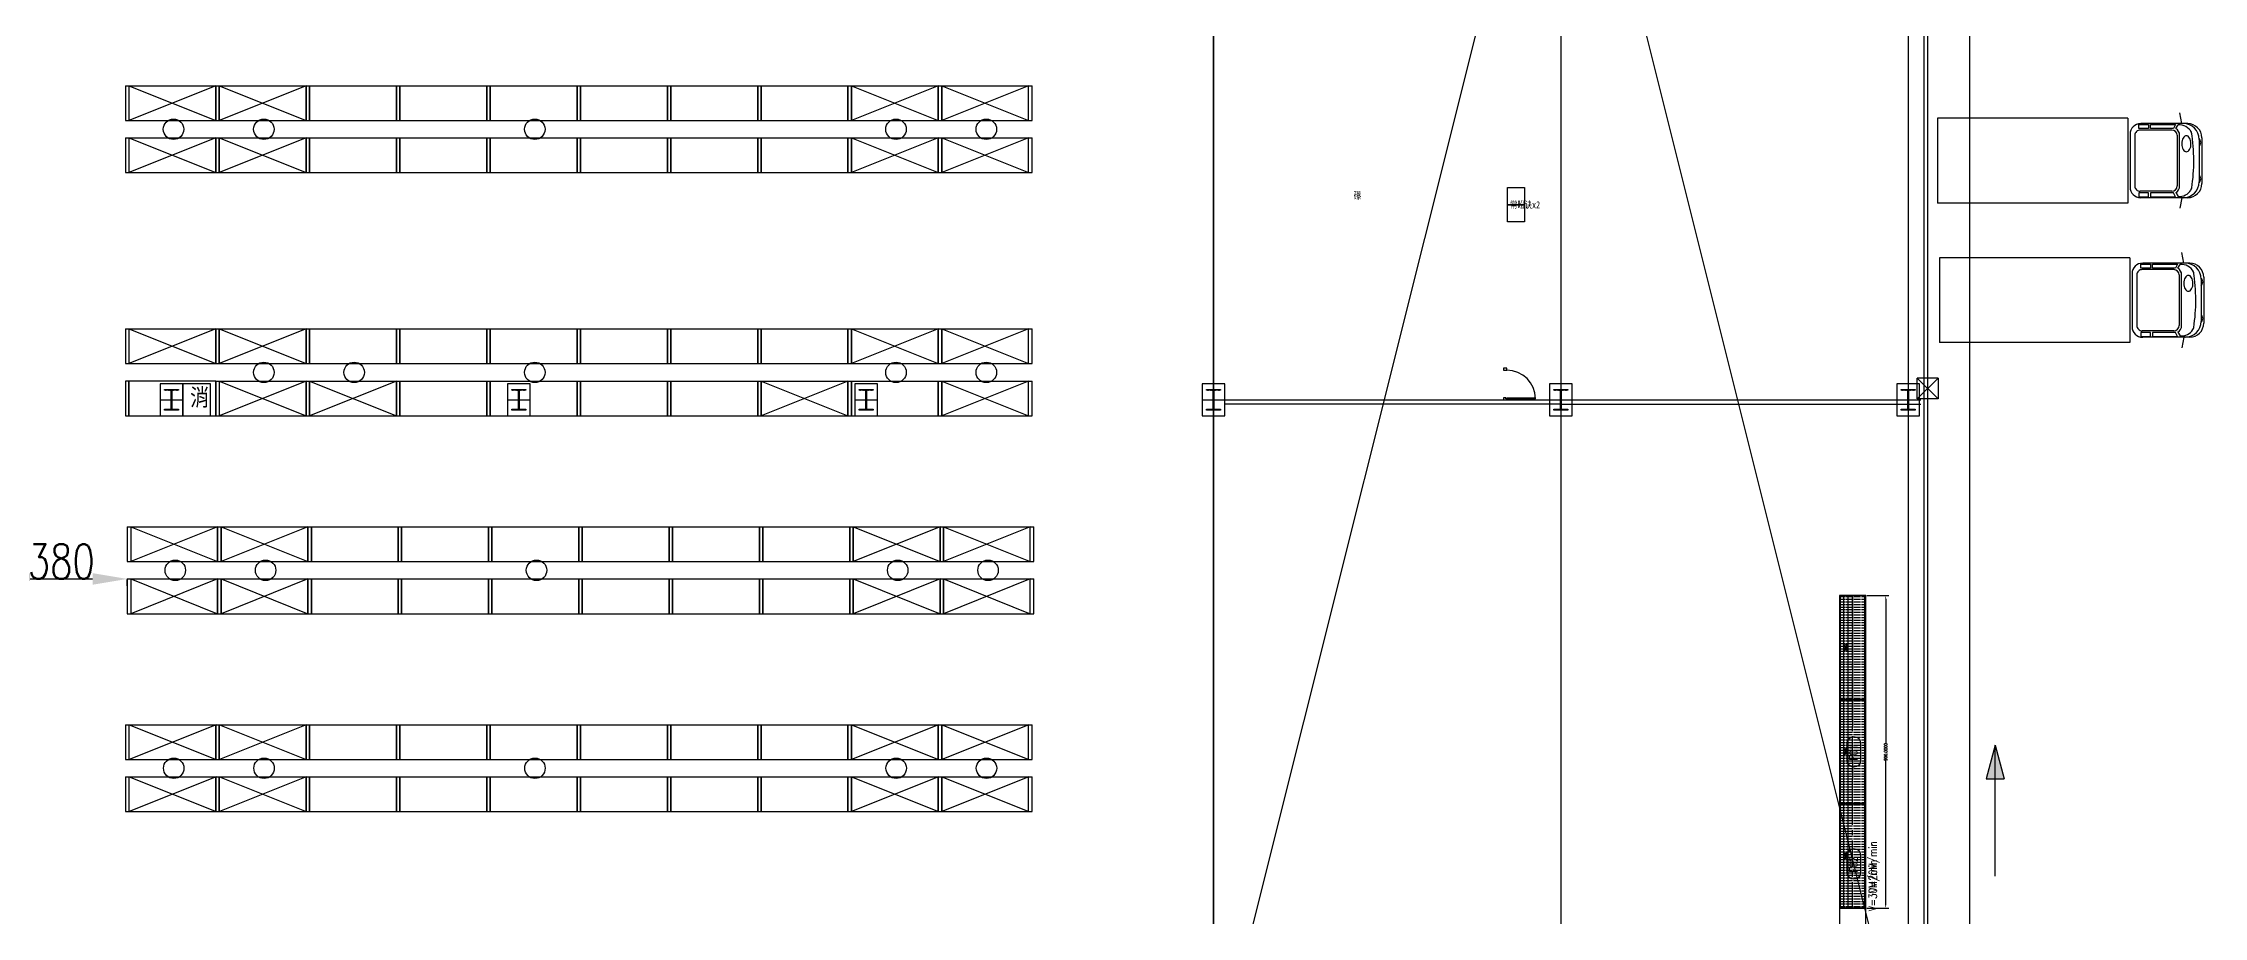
# Model space of a CAD drawing. Extents: x -40736 to 367926, y -65544 to 37405.
# Drawn here: x 355022 to 361242, y -41165 to -38649 of the extents above; entities that cross this region are included whole.
import ezdxf
from ezdxf.enums import TextEntityAlignment as Align

# ---------------------------------------------------------------- set-up
doc = ezdxf.new("R2010")
doc.units = 0
doc.header["$LTSCALE"] = 600
doc.header["$MEASUREMENT"] = 0
doc.linetypes.add('CENTER', pattern=[2, 1.25, -0.25, 0.25, -0.25])
doc.linetypes.add('HIDDEN2', pattern=[0.1875, 0.125, -0.0625])
doc.layers.get('0').update_dxf_attribs({"linetype": 'CONTINUOUS'})
doc.layers.get('DEFPOINTS').update_dxf_attribs({"linetype": 'CONTINUOUS'})
for name, color, linetype in [('0-CV-DIM', 3, 'CONTINUOUS'), ('0-DC_Line', 142, 'CONTINUOUS'), ('0-機台細部', 7, 'CONTINUOUS'), ('0-機號', 4, 'CONTINUOUS'), ('0-滾筒細部', 3, 'CONTINUOUS'), ('1', 1, 'CONTINUOUS'), ('C2', 2, 'CONTINUOUS'), ('C6', 6, 'CONTINUOUS'), ('C7', 7, 'CONTINUOUS'), ('CAR', 3, 'CONTINUOUS'), ('DE-DOOR', 5, 'CONTINUOUS'), ('DOOR', 7, 'CONTINUOUS'), ('F5', 3, 'CONTINUOUS'), ('底圖', 253, 'CONTINUOUS'), ('消防箱', 121, 'CONTINUOUS'), ('重型货架', 5, 'CONTINUOUS')]:
    doc.layers.add(name, color=color, linetype=linetype)
doc.styles.add('asd', font='KAIU.TTF', dxfattribs={"width": 0.8})
doc.styles.get("Standard").update_dxf_attribs({"font": 'txt.shx', "width": 0.75, "bigfont": 'chineset.shx'})
doc.dimstyles.new('a', dxfattribs={"dimtxt": 100, "dimasz": 100, "dimexe": 1.25, "dimexo": 20, "dimtad": 1, "dimdec": 0, "dimdsep": 46, "dimtxsty": 'Standard', "dimcen": 2.5, "dimclrd": 3, "dimclre": 3, "dimclrt": 1, "dimadec": 0, "dimazin": 0, "dimtfac": 1, "dimtdec": 0, "dimtmove": 0, "dimatfit": 3, "dimfxl": 0, "dimarcsym": 0})
doc.dimstyles.get("Standard").update_dxf_attribs({"dimtxt": 0.18, "dimasz": 0.18, "dimexe": 0.18, "dimexo": 0.0625, "dimgap": 0.09, "dimtad": 0, "dimtih": 1, "dimtoh": 1, "dimdec": 4, "dimzin": 0, "dimdsep": 46, "dimtxsty": 'Standard', "dimcen": 0.09, "dimadec": 0, "dimazin": 0, "dimtfac": 1, "dimtdec": 4, "dimtofl": 0, "dimtmove": 0, "dimatfit": 3, "dimfxl": 0, "dimtolj": 1, "dimtzin": 0, "dimarcsym": 0})

# ---------------------------------------------------------------- blocks, each defined once
blk = doc.blocks.new('roller_FF')
at = {"color": 1, "linetype": 'CENTER', "ltscale": 0.1}
blk.add_line((0, -350), (0, 350), dxfattribs=at)
blk = doc.blocks.new('*D93')
at = {"layer": '0-滾筒細部', "color": 0, "lineweight": -2}
for p, q in [((0, 360), (0, 120)), ((2970, 140), (30, 140)), ((3000, 360), (3000, 120))]:
    blk.add_line(p, q, dxfattribs=at)
at = {"layer": '0-滾筒細部', "color": 0}
for points in [[(30, 145), (30, 135), (0, 140)], [(2970, 145), (2970, 135), (3000, 140)]]:
    blk.add_solid(points, dxfattribs=at)
at = {"layer": 'DEFPOINTS', "color": 0}
for p in [(0, 380), (0, 140), (3000, 380)]:
    blk.add_point(p, dxfattribs=at)
at = {"layer": '0-滾筒細部', "color": 0, "insert": (1500, 192), "char_height": 64, "attachment_point": 5}
blk.add_mtext('\\A1;3000', dxfattribs=at)
blk = doc.blocks.new('*D527')
at = {"layer": '0-CV-DIM', "color": 0, "lineweight": -2}
for p, q in [((16103.2, 14188), (16166.4, 14188)), ((16157.4, 14179), (16157.4, 13762.7)), ((16157.4, 13297), (16157.4, 13713.2)), ((16103.2, 13288), (16166.4, 13288))]:
    blk.add_line(p, q, dxfattribs=at)
at = {"layer": '0-CV-DIM', "color": 0}
for points in [[(16155.9, 14179), (16158.9, 14179), (16157.4, 14188)], [(16155.9, 13297), (16158.9, 13297), (16157.4, 13288)]]:
    blk.add_solid(points, dxfattribs=at)
at = {"layer": 'DEFPOINTS', "color": 0}
for p in [(16100.1, 14188), (16157.4, 14188), (16100.1, 13288)]:
    blk.add_point(p, dxfattribs=at)
at = {"layer": '0-CV-DIM', "color": 0, "insert": (16157.4, 13738), "char_height": 9, "attachment_point": 5, "rotation": 90}
blk.add_mtext('\\A1;900.0000', dxfattribs=at)
blk = doc.blocks.new('A$C280033E6')
at = {"layer": '重型货架', "linetype": 'Continuous'}
for p, q in [((-1, 100), (269, 100)), ((-1, 100), (-1, 0)), ((9, 100), (9, 0)), ((259, 0), (259, 100)), ((269, 0), (269, 100)), ((-1, 0), (269, 0))]:
    blk.add_line(p, q, dxfattribs=at)
blk = doc.blocks.new('PCAR1', base_point=(216.6, 1624.6))
at = {"layer": 'CAR'}
for p, q in [((216.6, 1624.6), (351.9, 1624.6)), ((233.6, 1624.6), (239, 1655.2)), ((250.7, 1610.1), (244.2, 1620.8)), ((323.3, 1622.1), (251.5, 1622.1)), ((251.5, 1622.1), (257, 1610.5)), ((323.3, 1610.5), (323.3, 1622.1)), ((356.8, 1622.1), (329, 1622.1)), ((329, 1622.1), (329, 1610.5)), ((356.8, 1610.5), (356.8, 1622.1)), ((388.5, 1396), (388.5, 1639.9)), ((388.5, 1639.9), (937.1, 1639.9)), ((937.1, 1396), (937.1, 1639.9)), ((175.9, 1451.9), (175.9, 1584)), ((183.6, 1457), (183.6, 1578.9)), ((240, 1591.3), (240, 1444.6)), ((246.8, 1445), (246.8, 1590.9)), ((257, 1610.5), (323.3, 1610.5)), ((262, 1606.2), (353.5, 1606.2)), ((329, 1610.5), (356.8, 1610.5)), ((368.7, 1445), (368.7, 1590.9)), ((382.3, 1441.8), (382.3, 1594.2)), ((216.6, 1411.3), (351.9, 1411.3)), ((233.6, 1411.3), (239, 1380.7)), ((250.7, 1425.8), (244.2, 1415.1)), ((251.5, 1413.8), (257, 1425.4)), ((323.3, 1413.8), (251.5, 1413.8)), ((257, 1425.4), (323.3, 1425.4)), ((262, 1429.7), (353.5, 1429.7)), ((323.3, 1425.4), (323.3, 1413.8)), ((329, 1413.8), (329, 1425.4)), ((329, 1425.4), (356.8, 1425.4)), ((356.8, 1413.8), (329, 1413.8)), ((356.8, 1425.4), (356.8, 1413.8)), ((388.5, 1396), (937.1, 1396))]:
    blk.add_line(p, q, dxfattribs=at)
blk.add_lwpolyline([(220.2, 1492.3, 0.15854), (215.6, 1490.8, 0.106465), (210.9, 1485.5, 0.07162), (207.9, 1477.7, 0.071565), (207.1, 1469.3, 0.057969), (208.2, 1460.1, 0.07162), (210.9, 1453.1, 0.106465), (215.6, 1447.9, 0.15854), (220.2, 1446.4, 0.15854), (224.7, 1447.9, 0.106465), (229.4, 1453.1, 0.07162), (232.2, 1460.1, 0.057969), (233.2, 1469.3, 0.057969), (232.2, 1478.5, 0.07162), (229.4, 1485.5, 0.106465), (224.7, 1490.8, 0.15854)], format="xyb", close=True, dxfattribs=at)
for centre, radius, start, end in [((216.6, 1584), 40.6, 90, 180), ((229.3, 1578.9), 45.7, 90, 180), ((240.9, 1580.7), 40.2, 85.22777, 147.20963), ((351.9, 1594.2), 30.5, 0, 90), ((194.4, 1570.5), 15.3, 134.48711, 225.15619), ((725.7, 1518), 526.7, 171.42257, 188.89184), ((219.9, 1594.2), 15.2, 147.20963, 171.42257), ((262, 1590.9), 22.3, 120.70749, 180), ((262, 1590.9), 15.2, 90, 180), ((353.5, 1590.9), 15.2, 0, 90), ((216.6, 1451.9), 40.6, 180, 270), ((194.4, 1465.4), 15.3, 134.84381, 225.51289), ((229.3, 1457), 45.7, 180, 270), ((219.9, 1441.7), 15.2, 188.57743, 212.79037), ((240.9, 1455.2), 40.2, 207.63682, 274.77223), ((262, 1445), 22.3, 180, 239.29251), ((262, 1445), 15.2, 180, 270), ((351.9, 1441.8), 30.5, 270, 0), ((353.5, 1445), 15.2, 270, 0.00001)]:
    blk.add_arc(centre, radius, start, end, dxfattribs=at)
blk = doc.blocks.new('*X413')
at = {"layer": 'C6', "color": 0}
for p, q in [((11763.7, 29453.8), (11764.5, 29454.6)), ((11763.7, 29452.9), (11765.3, 29454.6)), ((11764.6, 29452.1), (11767.1, 29454.6)), ((11765.5, 29452.1), (11768, 29454.6)), ((11767.3, 29452.1), (11769.8, 29454.6)), ((11768.1, 29452.1), (11770.6, 29454.6)), ((11769.9, 29452.1), (11772.4, 29454.6)), ((11770.8, 29452.1), (11773.3, 29454.6)), ((11772.6, 29452.1), (11775.1, 29454.6)), ((11773.4, 29452.1), (11775.9, 29454.6)), ((11775.2, 29452.1), (11777.7, 29454.6)), ((11776.1, 29452.1), (11778.6, 29454.6)), ((11777.9, 29452.1), (11780.4, 29454.6)), ((11778.7, 29452.1), (11781.2, 29454.6)), ((11780.5, 29452.1), (11783, 29454.6)), ((11781.4, 29452.1), (11783.9, 29454.6)), ((11782.9, 29451.8), (11785.7, 29454.6)), ((11782.9, 29450.9), (11786.5, 29454.6)), ((11782.9, 29449.1), (11784.5, 29450.7)), ((11782.9, 29448.2), (11784.5, 29449.8)), ((11782.9, 29446.5), (11784.5, 29448.1)), ((11782.9, 29445.6), (11784.5, 29447.2)), ((11782.9, 29443.8), (11784.5, 29445.4)), ((11782.9, 29442.9), (11784.5, 29444.5)), ((11782.9, 29441.2), (11784.5, 29442.8)), ((11782.9, 29440.3), (11784.5, 29441.9)), ((11782.9, 29438.5), (11784.5, 29440.1)), ((11782.9, 29437.6), (11784.5, 29439.2)), ((11782.9, 29435.9), (11784.5, 29437.5)), ((11782.9, 29435), (11784.5, 29436.6)), ((11782.9, 29433.2), (11784.5, 29434.8)), ((11782.9, 29432.3), (11784.5, 29433.9)), ((11782.9, 29430.6), (11784.5, 29432.2)), ((11782.9, 29429.7), (11784.5, 29431.3)), ((11782.9, 29427.9), (11784.5, 29429.5)), ((11782.9, 29427), (11784.5, 29428.6)), ((11782.9, 29425.3), (11784.5, 29426.9)), ((11782.9, 29424.4), (11784.5, 29426)), ((11782.9, 29422.6), (11784.5, 29424.2)), ((11782.9, 29421.7), (11784.5, 29423.3)), ((11785.8, 29452.1), (11788.3, 29454.6)), ((11786.7, 29452.1), (11789.2, 29454.6)), ((11788.5, 29452.1), (11791, 29454.6)), ((11789.4, 29452.1), (11791.9, 29454.6)), ((11791.1, 29452.1), (11793.6, 29454.6)), ((11792, 29452.1), (11794.5, 29454.6)), ((11793.8, 29452.1), (11796.3, 29454.6)), ((11794.7, 29452.1), (11797.2, 29454.6)), ((11796.4, 29452.1), (11798.9, 29454.6)), ((11797.3, 29452.1), (11799.8, 29454.6)), ((11799.1, 29452.1), (11801.6, 29454.6)), ((11800, 29452.1), (11802.5, 29454.6)), ((11801.7, 29452.1), (11803.7, 29454)), ((11802.6, 29452.1), (11803.7, 29453.1)), ((11763.7, 29395.4), (11765.3, 29397.1)), ((11763.7, 29394.6), (11766.2, 29397.1)), ((11765.4, 29394.6), (11767.9, 29397.1)), ((11766.3, 29394.6), (11768.8, 29397.1)), ((11768.1, 29394.6), (11770.6, 29397.1)), ((11769, 29394.6), (11771.5, 29397.1)), ((11770.7, 29394.6), (11773.2, 29397.1)), ((11771.6, 29394.6), (11774.1, 29397.1)), ((11773.4, 29394.6), (11775.9, 29397.1)), ((11774.3, 29394.6), (11776.8, 29397.1)), ((11776, 29394.6), (11778.5, 29397.1)), ((11776.9, 29394.6), (11779.4, 29397.1)), ((11778.7, 29394.6), (11781.2, 29397.1)), ((11779.6, 29394.6), (11782.1, 29397.1)), ((11781.3, 29394.6), (11784.5, 29397.7)), ((11782.2, 29394.6), (11784.7, 29397.1)), ((11782.9, 29420), (11784.5, 29421.6)), ((11782.9, 29419.1), (11784.5, 29420.7)), ((11782.9, 29417.3), (11784.5, 29418.9)), ((11782.9, 29416.4), (11784.5, 29418)), ((11782.9, 29414.6), (11784.5, 29416.2)), ((11782.9, 29413.8), (11784.5, 29415.4)), ((11782.9, 29412), (11784.5, 29413.6)), ((11782.9, 29411.1), (11784.5, 29412.7)), ((11782.9, 29409.3), (11784.5, 29410.9)), ((11782.9, 29408.5), (11784.5, 29410.1)), ((11782.9, 29406.7), (11784.5, 29408.3)), ((11782.9, 29405.8), (11784.5, 29407.4)), ((11782.9, 29404), (11784.5, 29405.6)), ((11782.9, 29403.2), (11784.5, 29404.8)), ((11782.9, 29401.4), (11784.5, 29403)), ((11782.9, 29400.5), (11784.5, 29402.1)), ((11782.9, 29398.7), (11784.5, 29400.3)), ((11782.9, 29397.9), (11784.5, 29399.5)), ((11784, 29394.6), (11786.5, 29397.1)), ((11784.9, 29394.6), (11787.4, 29397.1)), ((11786.7, 29394.6), (11789.2, 29397.1)), ((11787.5, 29394.6), (11790, 29397.1)), ((11789.3, 29394.6), (11791.8, 29397.1)), ((11790.2, 29394.6), (11792.7, 29397.1)), ((11792, 29394.6), (11794.5, 29397.1)), ((11792.8, 29394.6), (11795.3, 29397.1)), ((11794.6, 29394.6), (11797.1, 29397.1)), ((11795.5, 29394.6), (11798, 29397.1)), ((11797.3, 29394.6), (11799.8, 29397.1)), ((11798.1, 29394.6), (11800.6, 29397.1)), ((11799.9, 29394.6), (11802.4, 29397.1)), ((11800.8, 29394.6), (11803.3, 29397.1)), ((11802.6, 29394.6), (11803.7, 29395.7)), ((11803.4, 29394.6), (11803.7, 29394.8))]:
    blk.add_line(p, q, dxfattribs=at)
blk = doc.blocks.new('*U537')
at = {"color": 1, "linetype": 'Continuous'}
blk.add_line((-32.5, 0), (32.5, 0), dxfattribs=at)
at = {"color": 1}
blk.add_lwpolyline([(-32.5, -46), (32.5, -46), (32.5, 46), (-32.5, 46)], close=True, dxfattribs=at)
blk.add_lwpolyline([(-20, 30), (20, 30), (20, 27.5), (0.8, 27.5), (0.8, -27.5), (20, -27.5), (20, -30), (-20, -30), (-20, -27.5), (-0.8, -27.5), (-0.8, 27.5), (-20, 27.5), (-20, 30)], dxfattribs=at)
blk.add_blockref('*X413', (-11783.7, -29424.6), dxfattribs=at)
blk = doc.blocks.new('*U538')
at = {"color": 0, "linetype": 'ByBlock', "lineweight": -2}
blk.add_blockref('*U537', (0, 0), dxfattribs=at)
blk = doc.blocks.new('*U531')
at = {"color": 0}
blk.add_blockref('*U538', (0, 5000), dxfattribs=at)
blk = doc.blocks.new('*U532')
at = {"layer": '1', "color": 0, "linetype": 'ByBlock', "lineweight": -2}
for p in [(7000, 0), (8000, 0), (9000, 0), (10000, 0), (11000, 0), (12000, 0)]:
    blk.add_blockref('*U531', p, dxfattribs=at)
blk = doc.blocks.new('A$C40B60668')
at = {"layer": '消防箱'}
for p, q in [((0, 92), (0, 0)), ((80, 92), (0, 92)), ((80, 0), (80, 92)), ((80, 0), (80, 92)), ((0, 0), (80, 0))]:
    blk.add_line(p, q, dxfattribs=at)
at = {"layer": '消防箱', "insert": (20.9, 78.4), "char_height": 50, "attachment_point": 1, "style": 'asd'}
blk.add_mtext_dynamic_manual_height_columns('消', width=33.596, gutter_width=500, heights=[0], dxfattribs=at)
blk = doc.blocks.new('*D637')
at = {"color": 3, "lineweight": -2}
for p, q in [((354883.8, -40174.3), (354883.8, -40190.5)), ((354983.8, -40191.8), (355163.8, -40191.8)), ((355263.8, -40211.8), (355263.8, -40193))]:
    blk.add_line(p, q, dxfattribs=at)
at = {"color": 3}
for points in [[(354983.8, -40175.1), (354983.8, -40208.5), (354883.8, -40191.8)], [(355163.8, -40175.1), (355163.8, -40208.5), (355263.8, -40191.8)]]:
    blk.add_solid(points, dxfattribs=at)
at = {"layer": 'DEFPOINTS', "color": 0}
for p in [(354883.8, -40194.3), (355263.8, -40191.8), (355263.8, -40191.8)]:
    blk.add_point(p, dxfattribs=at)
at = {"color": 1, "insert": (355073.8, -40141.2), "char_height": 100, "attachment_point": 5}
blk.add_mtext('380', dxfattribs=at)
blk = doc.blocks.new('A$C28165EB0')
at = {"layer": '重型货架', "color": 7, "linetype": 'Continuous'}
for p, q in [((0, 100), (270, 100)), ((0, 100), (0, 0)), ((10, 100), (10, 0)), ((260, 0), (260, 100)), ((270, 0), (270, 100)), ((0, 0), (270, 0))]:
    blk.add_line(p, q, dxfattribs=at)
blk = doc.blocks.new('A$C498032FD')
at = {"layer": 'C2', "color": 2}
for p in [(0, 0), (260, 0), (520, 0), (780, 0), (1040, 0), (1300, 0), (1560, 0), (1820, 0), (2080, 0), (2340, 0)]:
    blk.add_blockref('A$C28165EB0', p, dxfattribs=at)
blk = doc.blocks.new('CV_3000L_FF')
for p, q in [((0, 350), (3000, 350)), ((0, -350), (3000, -350))]:
    blk.add_line(p, q)
at = {"color": 1, "linetype": 'CENTER'}
blk.add_line((0, 0), (3000, 0), dxfattribs=at)
blk.add_lwpolyline([(0, -380), (3000, -380), (3000, 380), (0, 380)], close=True)
at = {"layer": '0-滾筒細部'}
for p in [(37.5, 0), (112.5, 0), (187.5, 0), (262.5, 0), (337.5, 0), (412.5, 0), (487.5, 0), (562.5, 0), (637.5, 0), (712.5, 0), (787.5, 0), (862.5, 0), (937.5, 0), (1012.5, 0), (1087.5, 0), (1162.5, 0), (1237.5, 0), (1312.5, 0), (1387.5, 0), (1462.5, 0), (1537.5, 0), (1612.5, 0), (1687.5, 0), (1762.5, 0), (1837.5, 0), (1912.5, 0), (1987.5, 0), (2062.5, 0), (2137.5, 0), (2212.5, 0), (2287.5, 0), (2362.5, 0), (2437.5, 0), (2512.5, 0), (2587.5, 0), (2662.5, 0), (2737.5, 0), (2812.5, 0), (2887.5, 0), (2962.5, 0)]:
    blk.add_blockref('roller_FF', p, dxfattribs=at)
dim = blk.add_linear_dim(base=(0, 140), p1=(3000, 380), p2=(0, 380), dimstyle='Standard', override={"dimscale": 20}, dxfattribs=at)
dim.commit()
dim.dimension.update_dxf_attribs({"geometry": '*D93', "text_midpoint": (1500, 192)})
blk = doc.blocks.new('A$C1C6605B1')
blk.add_lwpolyline([(16036.57952, 13289), (16036.57952, 14189)])
blk.add_lwpolyline([(16100.07952, 13188), (16100.07952, 13288), (16024.07952, 13288), (16024.07952, 13188)], close=True)
at = {"layer": '0-DC_Line', "linetype": 'CENTER', "ltscale": 0.5}
blk.add_line((16062.07952, 14188), (16062.07952, 13589), dxfattribs=at)
at = {"layer": '0-機號', "color": 2}
for points in [[(16085.3503, 13762.63699), (16085.3503, 13713.64766, -1), (16046.17972, 13713.64766), (16046.17972, 13762.63699, -1)], [(16085.3503, 13439.99709), (16085.3503, 13391.00776, -1), (16046.17972, 13391.00776), (16046.17972, 13439.99709, -1)]]:
    blk.add_lwpolyline(points, format="xyb", close=True, dxfattribs=at)
at = {"layer": '0-機台細部', "xscale": 0.09999999997671694, "yscale": 0.09999999997671694, "zscale": 0.09999999997671694, "rotation": 90}
for p in [(16062.07952, 13888), (16062.07952, 13588), (16062.07952, 13288)]:
    blk.add_blockref('CV_3000L_FF', p, dxfattribs=at)
at = {"layer": '0-機號', "color": 2, "width": 0.8}
for s, p in [('F01', (16064.39525, 13736.28368)), ('F02', (16064.39525, 13413.64378))]:
    blk.add_text(s, height=23.04, rotation=90, dxfattribs=at).set_placement(p, align=Align.MIDDLE)
at = {"layer": '0-機號', "width": 0.8}
for s, p in [('V=20M/min', (16121.97469, 13406.60455)), ('V=30M/min', (16121.97468, 13353.45895))]:
    blk.add_text(s, height=23.04, rotation=90, dxfattribs=at).set_placement(p, align=Align.MIDDLE)
at = {"layer": '0-CV-DIM'}
dim = blk.add_linear_dim(base=(16157.40533, 14188), p1=(16100.07952, 13288), p2=(16100.07952, 14188), angle=270, dimstyle='Standard', override={"dimscale": 50, "dimtmove": 1}, dxfattribs=at)
dim.commit()
dim.dimension.update_dxf_attribs({"geometry": '*D527', "text_midpoint": (16157.40533, 13738)})

msp = doc.modelspace()

# ---------------------------------------------------------------- linework, layer by layer
for p, q in [((355268.78957, -38771.79681), (355518.78957, -38871.79681)), ((355518.78957, -38771.79681), (355268.78957, -38871.79681)), ((355528.78957, -38771.79681), (355778.78957, -38871.79681)), ((355778.78957, -38771.79681), (355528.78957, -38871.79681)), ((357348.78957, -38771.79681), (357598.78957, -38871.79681)), ((357598.78957, -38771.79681), (357348.78957, -38871.79681)), ((357608.78957, -38771.79681), (357858.78957, -38871.79681)), ((357858.78957, -38771.79681), (357608.78957, -38871.79681)), ((355268.78957, -38921.79681), (355518.78957, -39021.79681)), ((355518.78957, -38921.79681), (355268.78957, -39021.79681)), ((355528.78957, -38921.79681), (355778.78957, -39021.79681)), ((355778.78957, -38921.79681), (355528.78957, -39021.79681)), ((357348.78957, -38921.79681), (357598.78957, -39021.79681)), ((357598.78957, -38921.79681), (357348.78957, -39021.79681)), ((357608.78957, -38921.79681), (357858.78957, -39021.79681)), ((357858.78957, -38921.79681), (357608.78957, -39021.79681)), ((355268.78957, -39471.79681), (355518.78957, -39571.79681)), ((355518.78957, -39471.79681), (355268.78957, -39571.79681)), ((355528.78957, -39471.79681), (355778.78957, -39571.79681)), ((355778.78957, -39471.79681), (355528.78957, -39571.79681)), ((357348.78957, -39471.79681), (357598.78957, -39571.79681)), ((357598.78957, -39471.79681), (357348.78957, -39571.79681)), ((357608.78957, -39471.79681), (357858.78957, -39571.79681)), ((357858.78957, -39471.79681), (357608.78957, -39571.79681)), ((355528.78957, -39621.79681), (355778.78957, -39721.79681)), ((355778.78957, -39621.79681), (355528.78957, -39721.79681)), ((355788.78957, -39621.79681), (356038.78957, -39721.79681)), ((356038.78957, -39621.79681), (355788.78957, -39721.79681)), ((357088.78972, -39621.79679), (357338.78972, -39721.79679)), ((357338.78972, -39621.79679), (357088.78972, -39721.79679)), ((357608.78972, -39621.79679), (357858.78972, -39721.79679)), ((357858.78972, -39621.79679), (357608.78972, -39721.79679)), ((355273.78972, -40041.79679), (355523.78972, -40141.79679)), ((355523.78972, -40041.79679), (355273.78972, -40141.79679)), ((355533.78972, -40041.79679), (355783.78972, -40141.79679)), ((355783.78972, -40041.79679), (355533.78972, -40141.79679)), ((357353.78972, -40041.79679), (357603.78972, -40141.79679)), ((357603.78972, -40041.79679), (357353.78972, -40141.79679)), ((357613.78972, -40041.79679), (357863.78972, -40141.79679)), ((357863.78972, -40041.79679), (357613.78972, -40141.79679)), ((355273.78972, -40191.79679), (355523.78972, -40291.79679)), ((355523.78972, -40191.79679), (355273.78972, -40291.79679)), ((355533.78972, -40191.79679), (355783.78972, -40291.79679)), ((355783.78972, -40191.79679), (355533.78972, -40291.79679)), ((357353.78972, -40191.79679), (357603.78972, -40291.79679)), ((357603.78972, -40191.79679), (357353.78972, -40291.79679)), ((357613.78972, -40191.79679), (357863.78972, -40291.79679)), ((357863.78972, -40191.79679), (357613.78972, -40291.79679)), ((355269.31446, -40611.79679), (355519.31446, -40711.79679)), ((355519.31446, -40611.79679), (355269.31446, -40711.79679)), ((355529.31446, -40611.79679), (355779.31446, -40711.79679)), ((355779.31446, -40611.79679), (355529.31446, -40711.79679)), ((357349.31446, -40611.79679), (357599.31446, -40711.79679)), ((357599.31446, -40611.79679), (357349.31446, -40711.79679)), ((357609.31446, -40611.79679), (357859.31446, -40711.79679)), ((357859.31446, -40611.79679), (357609.31446, -40711.79679)), ((355269.31446, -40761.79679), (355519.31446, -40861.79679)), ((355519.31446, -40761.79679), (355269.31446, -40861.79679)), ((355529.31446, -40761.79679), (355779.31446, -40861.79679)), ((355779.31446, -40761.79679), (355529.31446, -40861.79679)), ((357349.31446, -40761.79679), (357599.31446, -40861.79679)), ((357599.31446, -40761.79679), (357349.31446, -40861.79679)), ((357609.31446, -40761.79679), (357859.31446, -40861.79679)), ((357859.31446, -40761.79679), (357609.31446, -40861.79679))]:
    msp.add_line(p, q)
at = {"color": 0}
msp.add_lwpolyline([(360437.28956, -32043.29681), (348358.78957, -32043.29681), (348358.78957, -49721.79681), (360437.28956, -49721.79681)], close=True, dxfattribs=at)
for centre in [(355397.06794, -38896.91536), (355657.06794, -38896.91536), (356437.06794, -38896.91536), (357477.06794, -38896.91536), (357737.06794, -38896.91536), (355657.06794, -39596.91536), (355917.06794, -39596.91536), (356437.06794, -39596.91536), (357477.06794, -39596.91536), (357737.06794, -39596.91536), (355402.06809, -40166.91534), (355662.06809, -40166.91534), (356442.06809, -40166.91534), (357482.06809, -40166.91534), (357742.06809, -40166.91534), (355397.59283, -40736.91534), (355657.59283, -40736.91534), (356437.59283, -40736.91534), (357477.59283, -40736.91534), (357737.59283, -40736.91534)]:
    msp.add_circle(centre, 29.47939)
at = {"layer": '1'}
for points in [[(355268.78972, -39621.79679), (355258.78972, -39621.79679), (355258.78972, -39721.79679), (355268.78972, -39721.79679)], [(355518.78972, -39621.79679), (355268.78972, -39621.79679), (355268.78972, -39721.79679), (355518.78972, -39721.79679)]]:
    msp.add_lwpolyline(points, close=True, dxfattribs=at)
at = {"layer": 'C2', "linetype": 'Continuous'}
for p, q in [((358423.78956, -39675.79681), (359391.28956, -39675.79681)), ((359223.78956, -39675.79681), (359235.78956, -39675.79681)), ((359391.28956, -39676.39517), (360427.28956, -39676.39517)), ((358423.78956, -39687.79681), (359391.28956, -39687.79681)), ((359391.28956, -39688.39517), (360427.28956, -39688.39517))]:
    msp.add_line(p, q, dxfattribs=at)
at = {"layer": 'C7', "linetype": 'Continuous'}
msp.add_line((359158.78956, -39675.79681), (359223.78956, -39675.79681), dxfattribs=at)
at = {"layer": 'C7', "linetype": 'HIDDEN2', "const_width": 0.1}
msp.add_lwpolyline([(360391.28956, -33629.79681), (360827.28956, -33629.79681), (360827.28956, -39721.79681), (360391.28956, -39721.79681)], dxfattribs=at)
at = {"layer": 'C7', "linetype": 'Continuous'}
for points in [[(358423.78956, -39063.79681, 0.1, 0.1, 0), (359235.78956, -39063.79681, 0.1, 0.1, 0), (359235.78956, -39065.79681, 0.1, 0.1, 0), (359235.78956, -39590.79681, 0, 0, 0)], [(358423.78956, -39075.79681, 0.1, 0.1, 0), (359223.78956, -39075.79681, 0.1, 0.1, 0), (359223.78956, -39077.79681, 0.1, 0.1, 0), (359223.78956, -39584.79681, 0, 0, 0)], [(359235.78956, -39669.79681, 0.1, 0.1, 0), (359235.78956, -39675.79681, 0, 0, 0)]]:
    msp.add_lwpolyline(points, format="xyseb", dxfattribs=at)
at = {"layer": 'C7', "linetype": 'Continuous', "const_width": 0.1}
msp.add_lwpolyline([(358423.78956, -39675.79681), (360355.28956, -39675.79681)], dxfattribs=at)
at = {"layer": 'DE-DOOR', "linetype": 'Continuous'}
for points in [[(359235.78956, -39590.79681), (359235.78956, -39587.79681), (359235.78956, -39587.79681), (359235.78956, -39584.79681), (359225.78956, -39584.79681), (359225.78956, -39590.79681)], [(359235.78956, -39675.79681), (359235.78956, -39672.79681), (359232.78956, -39672.79681), (359232.78956, -39669.79681), (359225.78956, -39669.79681), (359225.78956, -39675.79681)]]:
    msp.add_lwpolyline(points, close=True, dxfattribs=at)
at = {"layer": 'DOOR', "linetype": 'Continuous'}
for p, q in [((359235.78956, -39672.79681), (359235.78956, -39669.79681)), ((359235.78956, -39669.79681), (359317.78956, -39669.79681)), ((359317.78956, -39672.79681), (359235.78956, -39672.79681))]:
    msp.add_line(p, q, dxfattribs=at)
msp.add_arc((359235.78956, -39672.79681), 82, 0, 90, dxfattribs=at)
at = {"layer": '底圖', "color": 253}
for p, q in [((360567.90038, -30423.32065), (360567.90038, -43681.55583)), ((358391.28837, -33643.31825), (358391.28837, -43643.31825)), ((358391.28837, -41643.31845), (358391.28837, -33643.31825)), ((358391.28837, -33643.31825), (360391.29137, -41643.31845)), ((358391.28837, -41643.31845), (360391.29137, -33643.32065)), ((359391.28837, -33643.31825), (359391.28837, -43643.31825)), ((360391.29137, -33643.31825), (360391.29137, -41643.31845)), ((360447.24102, -33623.31825), (360447.24102, -43624.23374)), ((360391.29137, -39475.37076), (360391.29137, -41643.31845)), ((360477.24102, -39613.31855), (360417.24102, -39613.31855)), ((360477.24102, -39613.31855), (360417.24102, -39673.31855)), ((360417.24102, -39613.31855), (360477.24102, -39673.31855)), ((360417.24102, -39673.31855), (360417.24102, -39613.31855)), ((360477.24102, -39613.31855), (360477.24102, -39673.31855)), ((360477.24102, -39673.31855), (360417.24102, -39673.31855)), ((360641.64599, -40670.36816), (360615.76408, -40766.96074)), ((360641.64599, -40670.36816), (360667.52789, -40766.96074)), ((360641.64599, -41047.52724), (360641.64599, -40670.36816)), ((360615.76408, -40766.96074), (360667.52789, -40766.96074))]:
    msp.add_line(p, q, dxfattribs=at)
at = {"layer": '底圖'}
for points in [[(359237.26034, -39064.79681), (359286.70607, -39064.79681), (359286.70607, -39114.34598), (359237.26034, -39114.34598)], [(359237.26034, -39114.34598), (359286.70607, -39114.34598), (359286.70607, -39163.89514), (359237.26034, -39163.89514)]]:
    msp.add_lwpolyline(points, close=True, dxfattribs=at)
at = {"layer": '底圖', "color": 253}
msp.add_solid([(360615.76408, -40766.96074), (360667.52789, -40766.96074), (360641.64599, -40670.36816)], dxfattribs=at)

# ---------------------------------------------------------------- block references
for p in [(355263.78957, -40141.79681), (355263.78957, -40291.79681), (355258.78957, -40861.79681)]:
    msp.add_blockref('A$C498032FD', p)
at = {"color": 5}
msp.add_blockref('A$C498032FD', (355258.78957, -40711.79681), dxfattribs=at)
at = {"layer": '1', "color": 0}
msp.add_blockref('*U532', (348391.28957, -44675.79681), dxfattribs=at)
at = {"layer": 'C2', "color": 2}
for p in [(356558.7896, -39721.79682), (357598.7896, -39721.79682)]:
    msp.add_blockref('A$C28165EB0', p, dxfattribs=at)
at = {"layer": 'CAR', "linetype": 'Continuous', "rotation": 180.0027596924118}
for p in [(361195.8849, -39093.93646), (361201.61131, -39495.76092)]:
    msp.add_blockref('PCAR1', p, dxfattribs=at)
at = {"layer": 'F5', "color": 0, "linetype": 'Continuous'}
for p in [(355259.78886, -39571.79699), (355519.78886, -39571.79699), (355779.78886, -39571.79699), (356039.78886, -39571.79699), (356299.78886, -39571.79699), (356559.78886, -39571.79699), (356819.78886, -39571.79699), (357079.78886, -39571.79699), (357339.78886, -39571.79699), (357339.78886, -39571.79699), (357599.78886, -39571.79699), (357599.78886, -39571.79699), (355519.78901, -39721.79696), (355779.78901, -39721.79696), (356039.78901, -39721.79696), (356299.78901, -39721.79696), (356559.78901, -39721.79696), (356819.78901, -39721.79696), (357079.78901, -39721.79696), (357339.78901, -39721.79696), (357599.78901, -39721.79696), (355264.78901, -40141.79696), (355524.78901, -40141.79696), (355784.78901, -40141.79696), (356044.78901, -40141.79696), (356304.78901, -40141.79696), (356564.78901, -40141.79696), (356824.78901, -40141.79696), (357084.78901, -40141.79696), (357344.78901, -40141.79696), (357604.78901, -40141.79696), (355264.78901, -40291.79696), (355524.78901, -40291.79696), (355784.78901, -40291.79696), (356044.78901, -40291.79696), (356304.78901, -40291.79696), (356564.78901, -40291.79696), (356824.78901, -40291.79696), (357084.78901, -40291.79696), (357344.78901, -40291.79696), (357604.78901, -40291.79696), (355259.78901, -40711.79696), (355519.78901, -40711.79696), (355779.78901, -40711.79696), (356039.78901, -40711.79696), (356299.78901, -40711.79696), (356559.78901, -40711.79696), (356819.78901, -40711.79696), (357079.78901, -40711.79696), (357339.78901, -40711.79696), (357599.78901, -40711.79696), (355259.78901, -40861.79696), (355519.78901, -40861.79696), (355779.78901, -40861.79696), (356039.78901, -40861.79696), (356299.78901, -40861.79696), (356559.78901, -40861.79696), (356819.78901, -40861.79696), (357079.78901, -40861.79696), (357339.78901, -40861.79696), (357599.78901, -40861.79696)]:
    msp.add_blockref('A$C280033E6', p, dxfattribs=at)
at = {"layer": 'F5', "color": 5, "linetype": 'Continuous'}
for p in [(355518.7896, -39721.79682), (355778.7896, -39721.79682), (356038.7896, -39721.79682), (356298.7896, -39721.79682)]:
    msp.add_blockref('A$C28165EB0', p, dxfattribs=at)
at = {"layer": '底圖', "color": 253}
msp.add_blockref('A$C1C6605B1', (344169.01004, -54427.7968), dxfattribs=at)
at = {"layer": '消防箱', "color": 111}
msp.add_blockref('A$C40B60668', (355423.78952, -39721.79702), dxfattribs=at)
at = {"layer": '重型货架', "color": 0, "linetype": 'Continuous'}
for p in [(355259.78886, -38871.79699), (355519.78886, -38871.79699), (355779.78886, -38871.79699), (356039.78886, -38871.79699), (356299.78886, -38871.79699), (356559.78886, -38871.79699), (356819.78886, -38871.79699), (357079.78886, -38871.79699), (357339.78886, -38871.79699), (357599.78886, -38871.79699), (355259.78886, -39021.79699), (355519.78886, -39021.79699), (355779.78886, -39021.79699), (356039.78886, -39021.79699), (356299.78886, -39021.79699), (356559.78886, -39021.79699), (356819.78886, -39021.79699), (357079.78886, -39021.79699), (357339.78886, -39021.79699), (357599.78886, -39021.79699)]:
    msp.add_blockref('A$C280033E6', p, dxfattribs=at)

# ---------------------------------------------------------------- texts
at = {"layer": '底圖', "insert": (358794.97665, -39077.89853), "char_height": 20, "width": 32.8462793, "attachment_point": 1}
msp.add_mtext('{\\fSimSun|b0|i0|c134|p2;礤}', dxfattribs=at)
at = {"layer": '底圖', "insert": (359245.21633, -39104.31014), "char_height": 20, "width": 122.5429154, "attachment_point": 1, "rotation": 359.936833913}
msp.add_mtext('{\\fSimSun|b0|i0|c134|p2;常昖诀x2}', dxfattribs=at)

# ---------------------------------------------------------------- dimensions: what is measured, and where the dimension line sits
dim = msp.add_linear_dim(base=(355263.78972, -40191.79681), p1=(354883.78957, -40194.29681), p2=(355263.78972, -40191.79679), dimstyle='a', override={"dimarcsym": 1})
dim.commit()
dim.dimension.update_dxf_attribs({"geometry": '*D637', "text_midpoint": (355073.78964, -40141.17181)})

doc.saveas('drawing.dxf')
